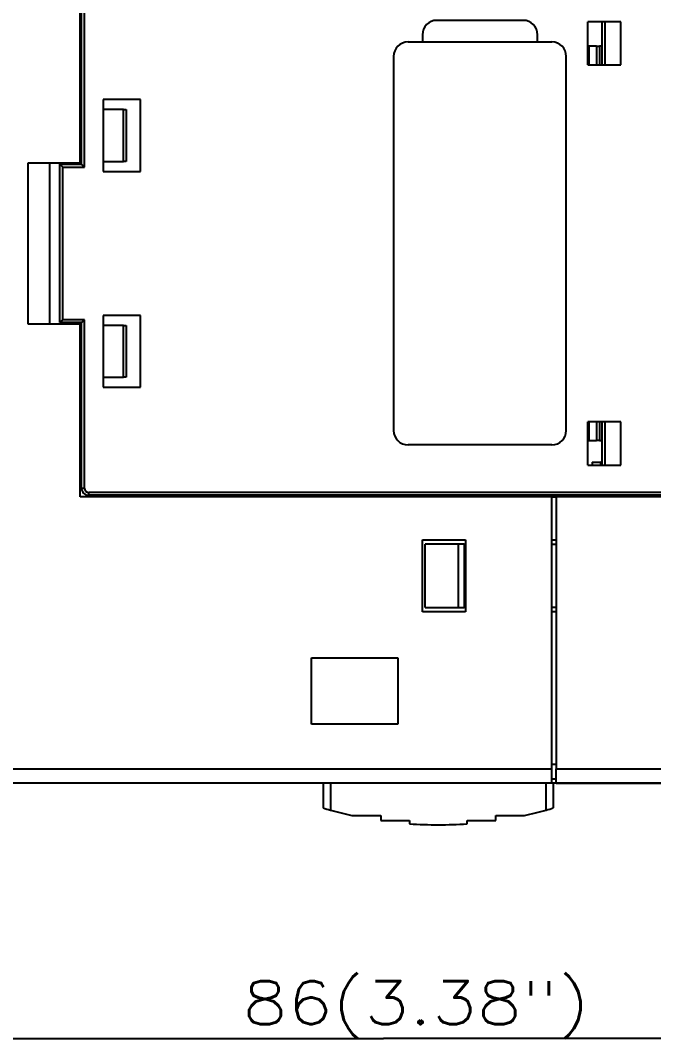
# Model space of a CAD drawing. Header units: millimetres. Extents: x -945625 to 316, y 6 to 533140.
# Drawn here: x -945573.1 to -945529.1, y 532409.4 to 532480.1 of the extents above; entities that cross this region are included whole.
import ezdxf

# ---------------------------------------------------------------- set-up
doc = ezdxf.new("R2010")
doc.units = ezdxf.units.MM
doc.header["$LTSCALE"] = 4
doc.styles.get("Standard").update_dxf_attribs({"font": 'simplex.shx', "height": 2, "bigfont": '@extfont2.shx'})

msp = doc.modelspace()

# ---------------------------------------------------------------- linework, layer by layer
at = {"color": 7, "linetype": 'Continuous'}
for p, q in [((-945568.958, 532470.219), (-945568.958, 532482.219)), ((-945568.858, 532470.119), (-945568.858, 532481.619)), ((-945568.658, 532469.919), (-945568.658, 532481.619)), ((-945538.158, 532480.119), (-945544.158, 532480.119)), ((-945531.358, 532480.019), (-945533.658, 532480.019)), ((-945533.658, 532477.019), (-945533.658, 532480.019)), ((-945532.658, 532477.019), (-945532.658, 532480.019)), ((-945532.488, 532480.019), (-945532.488, 532477.019)), ((-945531.358, 532477.019), (-945531.358, 532480.019)), ((-945545.158, 532479.119), (-945545.158, 532478.619)), ((-945537.158, 532478.619), (-945537.158, 532479.119)), ((-945546.158, 532478.619), (-945545.158, 532478.619)), ((-945545.158, 532478.619), (-945537.158, 532478.619)), ((-945537.158, 532478.619), (-945536.158, 532478.619)), ((-945533.558, 532478.319), (-945533.658, 532478.319)), ((-945533.558, 532477.019), (-945533.558, 532478.319)), ((-945533.058, 532478.319), (-945533.558, 532478.319)), ((-945533.058, 532478.319), (-945532.858, 532478.319)), ((-945533.058, 532478.319), (-945533.058, 532477.019)), ((-945532.658, 532478.319), (-945532.858, 532478.319)), ((-945532.858, 532478.319), (-945532.858, 532477.019)), ((-945547.158, 532477.619), (-945547.158, 532451.619)), ((-945535.158, 532451.619), (-945535.158, 532477.619)), ((-945533.658, 532477.019), (-945531.358, 532477.019)), ((-945564.758, 532474.619), (-945567.358, 532474.619)), ((-945567.358, 532474.619), (-945567.358, 532469.619)), ((-945564.758, 532469.619), (-945564.758, 532474.619)), ((-945565.933, 532473.919), (-945567.358, 532473.919)), ((-945565.933, 532470.319), (-945565.933, 532473.919)), ((-945565.933, 532473.919), (-945565.758, 532473.919)), ((-945565.758, 532473.919), (-945565.758, 532470.319)), ((-945572.558, 532459.019), (-945572.558, 532470.219)), ((-945572.558, 532470.219), (-945568.958, 532470.219)), ((-945571.058, 532459.019), (-945571.058, 532470.219)), ((-945568.958, 532470.219), (-945568.958, 532470.119)), ((-945567.358, 532470.319), (-945565.933, 532470.319)), ((-945565.758, 532470.319), (-945565.933, 532470.319)), ((-945570.358, 532459.119), (-945570.358, 532470.119)), ((-945570.358, 532470.119), (-945568.858, 532470.119)), ((-945570.158, 532469.919), (-945568.658, 532469.919)), ((-945570.158, 532459.319), (-945570.158, 532469.919)), ((-945567.358, 532469.619), (-945564.758, 532469.619)), ((-945564.758, 532459.619), (-945567.358, 532459.619)), ((-945567.358, 532459.619), (-945567.358, 532454.619)), ((-945564.758, 532454.619), (-945564.758, 532459.619)), ((-945568.958, 532459.019), (-945572.558, 532459.019)), ((-945568.858, 532459.119), (-945570.358, 532459.119)), ((-945568.658, 532459.319), (-945570.158, 532459.319)), ((-945568.958, 532459.119), (-945568.958, 532459.019)), ((-945568.958, 532447.019), (-945568.958, 532459.019)), ((-945568.858, 532447.619), (-945568.858, 532459.119)), ((-945568.658, 532447.619), (-945568.658, 532459.319)), ((-945565.933, 532458.919), (-945567.358, 532458.919)), ((-945565.933, 532455.319), (-945565.933, 532458.919)), ((-945565.933, 532458.919), (-945565.758, 532458.919)), ((-945565.758, 532458.919), (-945565.758, 532455.319)), ((-945567.358, 532455.319), (-945565.933, 532455.319)), ((-945567.358, 532454.619), (-945564.758, 532454.619)), ((-945565.758, 532455.319), (-945565.933, 532455.319)), ((-945531.358, 532452.219), (-945533.658, 532452.219)), ((-945533.658, 532449.219), (-945533.658, 532452.219)), ((-945533.558, 532450.919), (-945533.558, 532452.219)), ((-945533.058, 532452.219), (-945533.058, 532450.919)), ((-945532.858, 532452.219), (-945532.858, 532450.919)), ((-945532.658, 532449.219), (-945532.658, 532452.219)), ((-945532.488, 532452.219), (-945532.488, 532449.219)), ((-945531.358, 532449.219), (-945531.358, 532452.219)), ((-945536.158, 532450.619), (-945546.158, 532450.619)), ((-945533.658, 532450.919), (-945533.558, 532450.919)), ((-945533.558, 532450.919), (-945533.058, 532450.919)), ((-945532.858, 532450.919), (-945533.058, 532450.919)), ((-945532.858, 532450.919), (-945532.658, 532450.919)), ((-945533.658, 532449.219), (-945531.358, 532449.219)), ((-945533.358, 532449.419), (-945533.358, 532449.219)), ((-945533.358, 532449.419), (-945532.758, 532449.419)), ((-945532.658, 532449.419), (-945532.758, 532449.419)), ((-945532.758, 532449.219), (-945532.758, 532449.419)), ((-945568.858, 532447.619), (-945568.658, 532447.619)), ((-945536.158, 532447.019), (-945568.958, 532447.019)), ((-945526.629, 532447.319), (-945568.358, 532447.319)), ((-945568.358, 532447.119), (-945568.358, 532447.319)), ((-945526.511, 532447.119), (-945568.358, 532447.119)), ((-945562.658, 532447.019), (-945562.658, 532447.119)), ((-945560.158, 532447.119), (-945560.158, 532447.019)), ((-945539.558, 532447.119), (-945539.558, 532447.019)), ((-945536.558, 532447.019), (-945536.558, 532447.119)), ((-945536.158, 532428.119), (-945536.158, 532447.019)), ((-945536.158, 532447.019), (-945535.858, 532447.019)), ((-945535.858, 532447.119), (-945535.858, 532447.019)), ((-945527.858, 532447.019), (-945535.858, 532447.019)), ((-945535.858, 532447.019), (-945535.858, 532428.119)), ((-945545.158, 532439.019), (-945545.158, 532444.019)), ((-945545.158, 532444.019), (-945542.158, 532444.019)), ((-945542.158, 532444.019), (-945542.158, 532439.019)), ((-945536.158, 532444.019), (-945535.858, 532444.019)), ((-945542.658, 532443.719), (-945544.958, 532443.719)), ((-945544.958, 532439.319), (-945544.958, 532443.719)), ((-945542.658, 532439.319), (-945542.658, 532443.719)), ((-945542.258, 532443.719), (-945542.658, 532443.719)), ((-945542.258, 532443.719), (-945542.158, 532443.719)), ((-945542.258, 532443.719), (-945542.258, 532439.319)), ((-945536.158, 532443.719), (-945535.858, 532443.719)), ((-945544.958, 532439.319), (-945542.658, 532439.319)), ((-945542.658, 532439.319), (-945542.258, 532439.319)), ((-945542.158, 532439.319), (-945542.258, 532439.319)), ((-945535.858, 532439.319), (-945536.158, 532439.319)), ((-945542.158, 532439.019), (-945545.158, 532439.019)), ((-945535.858, 532439.019), (-945536.158, 532439.019)), ((-945552.858, 532431.219), (-945552.858, 532435.819)), ((-945552.858, 532435.819), (-945546.858, 532435.819)), ((-945546.858, 532435.819), (-945546.858, 532431.219)), ((-945546.858, 532431.219), (-945552.858, 532431.219)), ((-945590.858, 532428.119), (-945536.158, 532428.119)), ((-945535.858, 532428.419), (-945536.158, 532428.419)), ((-945536.158, 532427.119), (-945536.158, 532428.119)), ((-945535.858, 532427.119), (-945535.858, 532428.119)), ((-945535.858, 532428.119), (-945518.755, 532428.119)), ((-945551.558, 532427.119), (-945590.858, 532427.119)), ((-945552.058, 532427.119), (-945552.058, 532425.386)), ((-945551.558, 532427.119), (-945551.558, 532425.242)), ((-945536.558, 532427.119), (-945551.558, 532427.119)), ((-945536.158, 532427.119), (-945536.558, 532427.119)), ((-945536.558, 532425.242), (-945536.558, 532427.119)), ((-945536.158, 532427.419), (-945535.858, 532427.419)), ((-945536.058, 532427.119), (-945536.158, 532427.119)), ((-945535.858, 532427.119), (-945536.058, 532427.119)), ((-945536.058, 532427.119), (-945536.058, 532425.386)), ((-945518.64, 532427.119), (-945535.858, 532427.119)), ((-945535.858, 532427.119), (-945518.64, 532427.119)), ((-945550.058, 532424.869), (-945548.058, 532424.869)), ((-945548.058, 532424.869), (-945548.058, 532424.506)), ((-945548.058, 532424.506), (-945546.058, 532424.506)), ((-945546.058, 532424.506), (-945546.058, 532424.29)), ((-945542.058, 532424.506), (-945540.058, 532424.506)), ((-945542.058, 532424.29), (-945542.058, 532424.506)), ((-945540.058, 532424.869), (-945538.058, 532424.869)), ((-945540.058, 532424.506), (-945540.058, 532424.869)), ((-945590.858, 532409.359), (-945547.858, 532409.359)), ((-945504.858, 532409.359), (-945547.858, 532409.359))]:
    msp.add_line(p, q, dxfattribs=at)
for points in [[(-945570.158, 532469.919), (-945570.159, 532469.921), (-945570.162, 532469.924), (-945570.164, 532469.926), (-945570.165, 532469.928), (-945570.167, 532469.93), (-945570.17, 532469.933), (-945570.172, 532469.935), (-945570.173, 532469.937), (-945570.177, 532469.94), (-945570.178, 532469.942), (-945570.181, 532469.945), (-945570.183, 532469.947), (-945570.185, 532469.949), (-945570.188, 532469.952), (-945570.19, 532469.954), (-945570.193, 532469.957), (-945570.195, 532469.959), (-945570.198, 532469.962), (-945570.2, 532469.964), (-945570.203, 532469.967), (-945570.207, 532469.97), (-945570.208, 532469.972), (-945570.212, 532469.975), (-945570.215, 532469.978), (-945570.217, 532469.98), (-945570.22, 532469.983), (-945570.224, 532469.986), (-945570.225, 532469.988), (-945570.229, 532469.991), (-945570.232, 532469.994), (-945570.235, 532469.997), (-945570.239, 532470), (-945570.242, 532470.003), (-945570.246, 532470.006), (-945570.249, 532470.009), (-945570.252, 532470.012), (-945570.256, 532470.015), (-945570.259, 532470.018), (-945570.262, 532470.021), (-945570.265, 532470.024), (-945570.269, 532470.026), (-945570.27, 532470.028), (-945570.273, 532470.031), (-945570.277, 532470.033), (-945570.278, 532470.035), (-945570.281, 532470.038), (-945570.284, 532470.04), (-945570.286, 532470.042), (-945570.289, 532470.045), (-945570.292, 532470.047), (-945570.293, 532470.049), (-945570.296, 532470.051), (-945570.298, 532470.053), (-945570.3, 532470.055), (-945570.302, 532470.057), (-945570.305, 532470.059), (-945570.306, 532470.061), (-945570.309, 532470.063), (-945570.31, 532470.065), (-945570.313, 532470.067), (-945570.315, 532470.07), (-945570.318, 532470.072), (-945570.319, 532470.074), (-945570.321, 532470.076), (-945570.324, 532470.079), (-945570.326, 532470.081), (-945570.328, 532470.083), (-945570.329, 532470.085), (-945570.332, 532470.087), (-945570.334, 532470.089), (-945570.335, 532470.091), (-945570.337, 532470.093), (-945570.338, 532470.095), (-945570.34, 532470.097), (-945570.342, 532470.099), (-945570.344, 532470.101), (-945570.345, 532470.103), (-945570.347, 532470.105), (-945570.348, 532470.107), (-945570.35, 532470.109), (-945570.352, 532470.111), (-945570.353, 532470.113), (-945570.354, 532470.115), (-945570.356, 532470.117), (-945570.357, 532470.119)], [(-945568.658, 532469.919), (-945568.659, 532469.921), (-945568.661, 532469.923), (-945568.662, 532469.925), (-945568.665, 532469.928), (-945568.667, 532469.93), (-945568.668, 532469.932), (-945568.67, 532469.934), (-945568.672, 532469.936), (-945568.673, 532469.938), (-945568.676, 532469.941), (-945568.678, 532469.943), (-945568.68, 532469.945), (-945568.683, 532469.948), (-945568.685, 532469.95), (-945568.686, 532469.952), (-945568.69, 532469.955), (-945568.691, 532469.957), (-945568.695, 532469.96), (-945568.696, 532469.962), (-945568.7, 532469.965), (-945568.703, 532469.968), (-945568.705, 532469.97), (-945568.708, 532469.973), (-945568.711, 532469.976), (-945568.715, 532469.979), (-945568.717, 532469.981), (-945568.72, 532469.984), (-945568.722, 532469.985), (-945568.723, 532469.987), (-945568.727, 532469.99), (-945568.73, 532469.993), (-945568.734, 532469.996), (-945568.737, 532469.999), (-945568.74, 532470.001), (-945568.742, 532470.003), (-945568.746, 532470.006), (-945568.749, 532470.009), (-945568.752, 532470.011), (-945568.754, 532470.013), (-945568.757, 532470.016), (-945568.76, 532470.019), (-945568.764, 532470.021), (-945568.765, 532470.023), (-945568.769, 532470.026), (-945568.772, 532470.028), (-945568.773, 532470.03), (-945568.777, 532470.033), (-945568.78, 532470.035), (-945568.781, 532470.037), (-945568.784, 532470.04), (-945568.787, 532470.042), (-945568.789, 532470.044), (-945568.792, 532470.047), (-945568.795, 532470.049), (-945568.796, 532470.051), (-945568.799, 532470.054), (-945568.802, 532470.056), (-945568.803, 532470.058), (-945568.806, 532470.061), (-945568.809, 532470.063), (-945568.81, 532470.065), (-945568.813, 532470.067), (-945568.814, 532470.069), (-945568.817, 532470.071), (-945568.818, 532470.073), (-945568.82, 532470.075), (-945568.822, 532470.077), (-945568.824, 532470.079), (-945568.825, 532470.081), (-945568.827, 532470.083), (-945568.83, 532470.085), (-945568.831, 532470.087), (-945568.833, 532470.089), (-945568.835, 532470.091), (-945568.837, 532470.094), (-945568.839, 532470.096), (-945568.84, 532470.098), (-945568.842, 532470.1), (-945568.844, 532470.102), (-945568.845, 532470.104), (-945568.847, 532470.106), (-945568.849, 532470.108), (-945568.851, 532470.11), (-945568.852, 532470.112), (-945568.854, 532470.114), (-945568.855, 532470.116), (-945568.857, 532470.118)], [(-945570.158, 532459.319), (-945570.159, 532459.317), (-945570.161, 532459.316), (-945570.163, 532459.314), (-945570.165, 532459.313), (-945570.166, 532459.311), (-945570.168, 532459.309), (-945570.17, 532459.308), (-945570.172, 532459.306), (-945570.175, 532459.303), (-945570.177, 532459.301), (-945570.18, 532459.298), (-945570.184, 532459.295), (-945570.185, 532459.293), (-945570.189, 532459.29), (-945570.191, 532459.288), (-945570.194, 532459.285), (-945570.196, 532459.283), (-945570.199, 532459.28), (-945570.201, 532459.278), (-945570.204, 532459.275), (-945570.205, 532459.273), (-945570.209, 532459.27), (-945570.21, 532459.268), (-945570.212, 532459.266), (-945570.215, 532459.263), (-945570.217, 532459.261), (-945570.22, 532459.258), (-945570.222, 532459.256), (-945570.225, 532459.253), (-945570.226, 532459.251), (-945570.228, 532459.249), (-945570.231, 532459.246), (-945570.232, 532459.244), (-945570.235, 532459.241), (-945570.237, 532459.239), (-945570.24, 532459.236), (-945570.242, 532459.234), (-945570.243, 532459.232), (-945570.246, 532459.229), (-945570.248, 532459.227), (-945570.251, 532459.224), (-945570.252, 532459.222), (-945570.255, 532459.219), (-945570.258, 532459.216), (-945570.259, 532459.214), (-945570.262, 532459.211), (-945570.264, 532459.209), (-945570.266, 532459.206), (-945570.269, 532459.203), (-945570.271, 532459.201), (-945570.274, 532459.198), (-945570.276, 532459.195), (-945570.279, 532459.192), (-945570.282, 532459.189), (-945570.285, 532459.186), (-945570.287, 532459.183), (-945570.29, 532459.18), (-945570.293, 532459.177), (-945570.295, 532459.174), (-945570.298, 532459.172), (-945570.299, 532459.17), (-945570.302, 532459.168), (-945570.303, 532459.166), (-945570.306, 532459.164), (-945570.307, 532459.162), (-945570.31, 532459.16), (-945570.312, 532459.157), (-945570.315, 532459.155), (-945570.317, 532459.153), (-945570.319, 532459.151), (-945570.321, 532459.149), (-945570.323, 532459.147), (-945570.326, 532459.145), (-945570.328, 532459.143), (-945570.33, 532459.141), (-945570.333, 532459.139), (-945570.335, 532459.137), (-945570.337, 532459.135), (-945570.34, 532459.133), (-945570.342, 532459.131), (-945570.344, 532459.129), (-945570.347, 532459.127), (-945570.349, 532459.125), (-945570.352, 532459.123), (-945570.354, 532459.121), (-945570.356, 532459.12)], [(-945568.858, 532459.119), (-945568.856, 532459.12), (-945568.853, 532459.122), (-945568.851, 532459.124), (-945568.848, 532459.126), (-945568.846, 532459.128), (-945568.843, 532459.13), (-945568.842, 532459.131), (-945568.84, 532459.133), (-945568.837, 532459.135), (-945568.835, 532459.137), (-945568.833, 532459.139), (-945568.83, 532459.141), (-945568.828, 532459.143), (-945568.826, 532459.145), (-945568.823, 532459.147), (-945568.821, 532459.149), (-945568.819, 532459.151), (-945568.817, 532459.153), (-945568.815, 532459.155), (-945568.812, 532459.157), (-945568.811, 532459.159), (-945568.808, 532459.161), (-945568.806, 532459.164), (-945568.803, 532459.166), (-945568.802, 532459.168), (-945568.799, 532459.17), (-945568.798, 532459.172), (-945568.795, 532459.174), (-945568.794, 532459.176), (-945568.791, 532459.179), (-945568.789, 532459.182), (-945568.786, 532459.185), (-945568.783, 532459.188), (-945568.78, 532459.191), (-945568.778, 532459.194), (-945568.775, 532459.197), (-945568.772, 532459.2), (-945568.769, 532459.203), (-945568.768, 532459.205), (-945568.765, 532459.208), (-945568.762, 532459.211), (-945568.761, 532459.213), (-945568.758, 532459.216), (-945568.756, 532459.218), (-945568.753, 532459.221), (-945568.751, 532459.224), (-945568.749, 532459.226), (-945568.746, 532459.229), (-945568.745, 532459.231), (-945568.742, 532459.234), (-945568.74, 532459.236), (-945568.739, 532459.238), (-945568.736, 532459.241), (-945568.734, 532459.243), (-945568.731, 532459.246), (-945568.729, 532459.248), (-945568.726, 532459.251), (-945568.725, 532459.253), (-945568.723, 532459.255), (-945568.72, 532459.258), (-945568.718, 532459.26), (-945568.715, 532459.263), (-945568.714, 532459.265), (-945568.71, 532459.268), (-945568.709, 532459.27), (-945568.707, 532459.272), (-945568.704, 532459.275), (-945568.702, 532459.277), (-945568.699, 532459.28), (-945568.697, 532459.282), (-945568.694, 532459.285), (-945568.692, 532459.287), (-945568.689, 532459.29), (-945568.687, 532459.292), (-945568.684, 532459.295), (-945568.682, 532459.297), (-945568.679, 532459.3), (-945568.675, 532459.303), (-945568.673, 532459.305), (-945568.67, 532459.308), (-945568.666, 532459.311), (-945568.665, 532459.313), (-945568.663, 532459.314), (-945568.661, 532459.316), (-945568.659, 532459.317), (-945568.658, 532459.319)]]:
    msp.add_lwpolyline(points, dxfattribs=at)
for centre, radius, start, end in [((-945544.158, 532479.119), 1, 90, 180), ((-945538.158, 532479.119), 1, 0, 90), ((-945546.158, 532477.619), 1, 90, 180), ((-945536.158, 532477.619), 1, 0, 90), ((-945546.158, 532451.619), 1, 180, 270), ((-945536.158, 532451.619), 1, 270, 0), ((-945568.358, 532447.619), 0.5, 179.99999, 270.00001), ((-945568.358, 532447.619), 0.3, 180, 270), ((-945544.058, 532452.219), 28, 253.39845, 254.46321), ((-945544.058, 532452.219), 28, 254.46321, 257.62637), ((-945544.058, 532452.219), 28, 282.37363, 285.53679), ((-945544.058, 532452.219), 28, 285.53679, 286.60155), ((-945544.058, 532452.219), 28, 265.90396, 274.09604)]:
    msp.add_arc(centre, radius, start, end, dxfattribs=at)

# ---------------------------------------------------------------- texts
at = {"color": 7, "linetype": 'Continuous', "width": 1.21875}
msp.add_text('86(3.38")', height=3, dxfattribs=at).set_placement((-945557.673, 532410.36))

doc.saveas('drawing.dxf')
